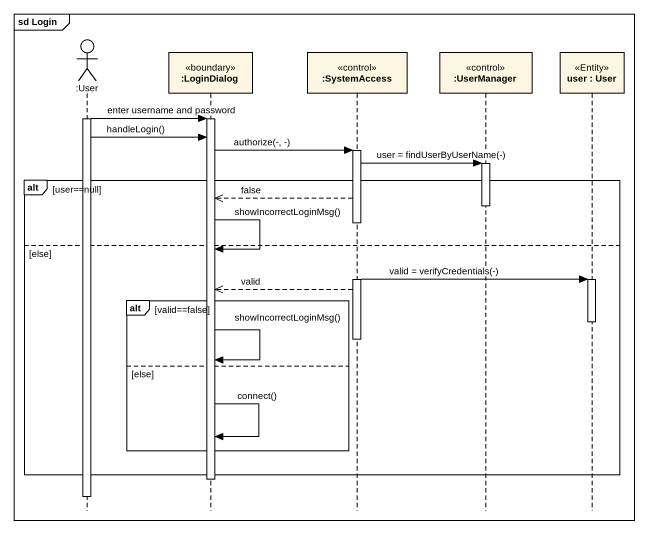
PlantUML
@startuml
mainframe sd Login
hide footbox
actor ":User" as User
participant ":LoginDialog" as LoginDialog <<boundary>>
participant ":SystemAccess" as SystemAccess <<control>>
participant ":UserManager" as UserManager <<control>>
participant "user : User" as user <<Entity>>

activate User
User -> LoginDialog : enter username and password
activate LoginDialog
User -> LoginDialog : handleLogin()
LoginDialog -> SystemAccess : authorize(-, -)
activate SystemAccess
SystemAccess -> UserManager : user = findUserByUserName(-)
activate UserManager
alt user==null
  SystemAccess -->> LoginDialog : false
  deactivate UserManager
  deactivate SystemAccess
else else
  LoginDialog -> LoginDialog : showIncorrectLoginMsg()
  activate SystemAccess
  SystemAccess -> user : valid = verifyCredentials(-)
  activate user
  SystemAccess -->> LoginDialog : valid
  alt valid==false
    deactivate user
    deactivate SystemAccess
    LoginDialog -> LoginDialog : showIncorrectLoginMsg()
  else else
    LoginDialog -> LoginDialog : connect()
  end
end
deactivate LoginDialog
deactivate User
@enduml
